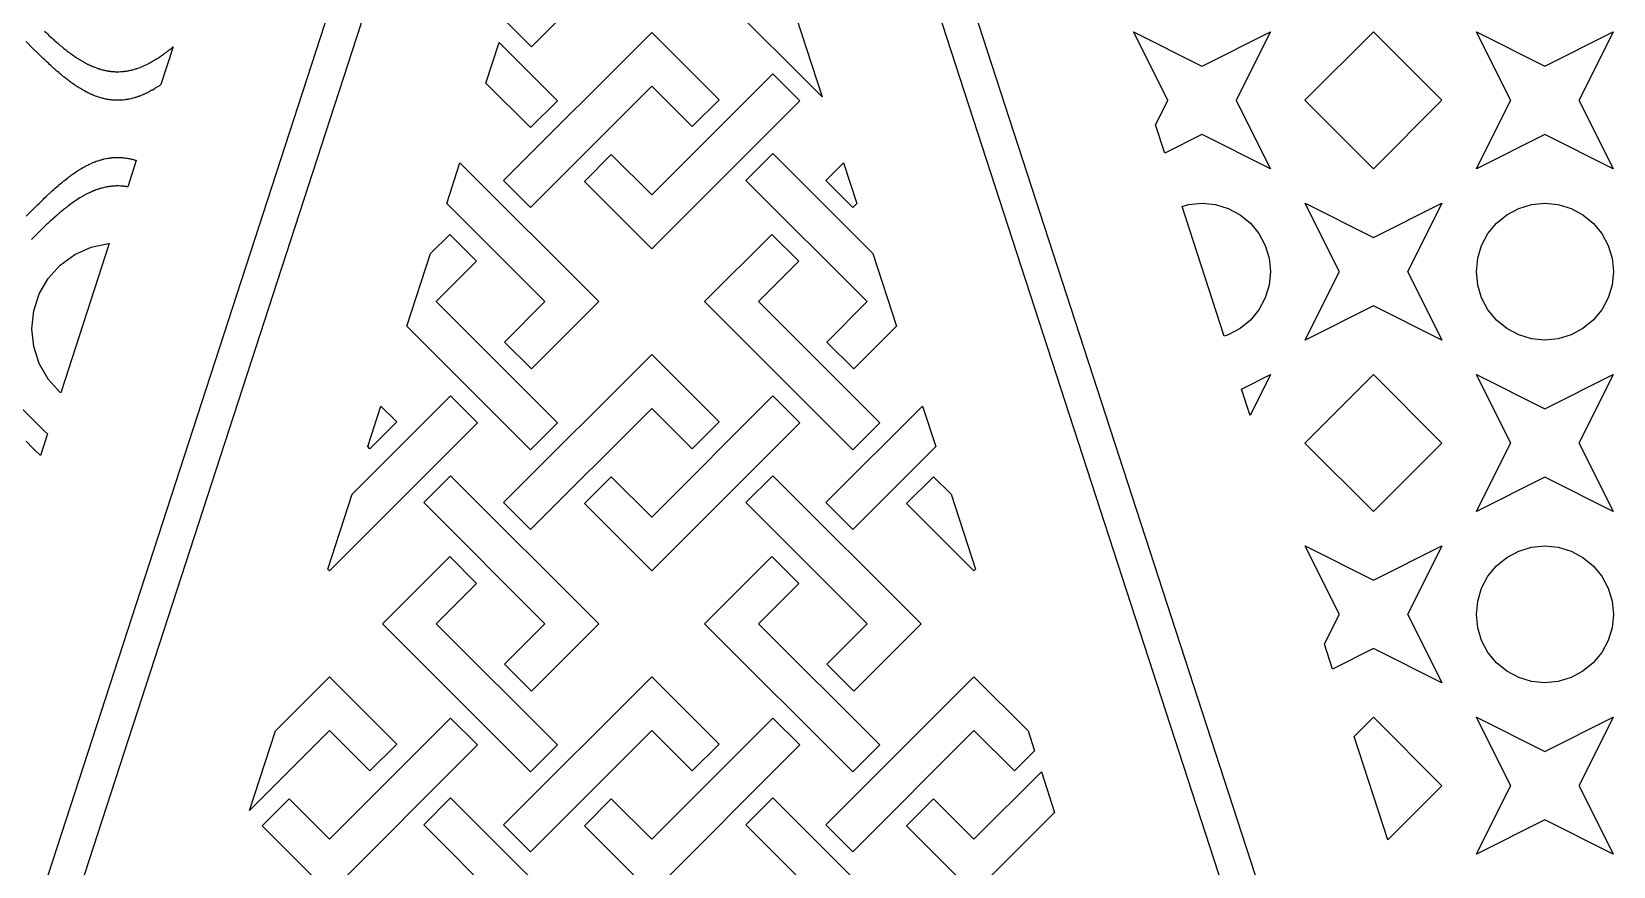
# Model space of a CAD drawing. Header units: metres. Extents: x 20 to 1108, y 20 to 485.
# Drawn here: x 587.8 to 726.2, y 332.6 to 405.7 of the extents above; entities that cross this region are included whole.
import ezdxf

# ---------------------------------------------------------------- set-up
doc = ezdxf.new("R2010")
doc.units = ezdxf.units.M

msp = doc.modelspace()

# ---------------------------------------------------------------- linework, layer by layer
for p, q in [((563.926, 253.826), (638.926, 484.652)), ((642.081, 484.652), (567.081, 253.826)), ((717.081, 253.826), (642.081, 484.652)), ((645.235, 484.652), (720.235, 253.826)), ((637.451, 410.227), (631.558, 404.333)), ((656.984, 399.953), (646.711, 410.227)), ((654.714, 406.936), (656.984, 399.953)), ((588.962, 405.699), (589.113, 405.557)), ((589.113, 405.557), (589.212, 405.462)), ((629.118, 392.632), (642.081, 405.595)), ((631.558, 404.333), (629.326, 406.567)), ((642.081, 405.595), (647.973, 399.703)), ((687.239, 399.659), (684.249, 405.639)), ((684.249, 405.639), (690.228, 402.649)), ((690.242, 402.649), (696.221, 405.639)), ((696.221, 405.639), (693.231, 399.659)), ((699.244, 399.652), (705.235, 405.644)), ((705.235, 405.644), (711.226, 399.652)), ((717.239, 399.659), (714.249, 405.639)), ((714.249, 405.639), (720.228, 402.649)), ((720.242, 402.649), (726.221, 405.639)), ((726.221, 405.639), (723.231, 399.659)), ((587.94, 404.201), (587.34, 404.801)), ((588.34, 403.805), (587.94, 404.201)), ((589.212, 405.462), (589.313, 405.368)), ((589.313, 405.368), (589.512, 405.183)), ((589.512, 405.183), (589.613, 405.092)), ((589.613, 405.092), (589.712, 405.001)), ((589.712, 405.001), (589.812, 404.911)), ((589.812, 404.911), (589.863, 404.866)), ((589.863, 404.866), (589.962, 404.777)), ((589.962, 404.777), (590.012, 404.735)), ((590.012, 404.735), (590.113, 404.647)), ((590.113, 404.647), (590.212, 404.561)), ((590.212, 404.561), (590.262, 404.519)), ((590.262, 404.519), (590.363, 404.434)), ((590.363, 404.434), (590.462, 404.351)), ((590.462, 404.351), (590.512, 404.31)), ((590.512, 404.31), (590.613, 404.228)), ((590.613, 404.228), (590.762, 404.108)), ((600.215, 404.345), (599.136, 401.025)), ((599.913, 404.1), (600.062, 404.22)), ((600.062, 404.22), (600.215, 404.345)), ((627.572, 401.165), (628.728, 404.724)), ((628.728, 404.724), (633.831, 399.62)), ((588.54, 403.609), (588.34, 403.805)), ((588.69, 403.462), (588.54, 403.609)), ((588.84, 403.318), (588.69, 403.462)), ((588.94, 403.221), (588.84, 403.318)), ((589.09, 403.078), (588.94, 403.221)), ((589.19, 402.984), (589.09, 403.078)), ((589.29, 402.89), (589.19, 402.984)), ((589.39, 402.796), (589.29, 402.89)), ((589.49, 402.704), (589.39, 402.796)), ((590.762, 404.108), (590.863, 404.028)), ((590.863, 404.028), (590.913, 403.989)), ((590.913, 403.989), (591.062, 403.875)), ((591.062, 403.875), (591.163, 403.8)), ((591.163, 403.8), (591.212, 403.763)), ((591.212, 403.763), (591.312, 403.691)), ((591.312, 403.691), (591.363, 403.654)), ((591.363, 403.654), (591.512, 403.549)), ((591.512, 403.549), (591.563, 403.514)), ((591.563, 403.514), (591.613, 403.481)), ((591.613, 403.481), (591.712, 403.413)), ((591.712, 403.413), (591.762, 403.38)), ((591.762, 403.38), (591.813, 403.348)), ((591.813, 403.348), (591.913, 403.283)), ((591.913, 403.283), (592.012, 403.221)), ((592.012, 403.221), (592.063, 403.191)), ((592.063, 403.191), (592.113, 403.159)), ((592.113, 403.159), (592.262, 403.071)), ((592.262, 403.071), (592.312, 403.043)), ((592.312, 403.043), (592.363, 403.015)), ((592.363, 403.015), (592.413, 402.986)), ((592.413, 402.986), (592.512, 402.932)), ((592.512, 402.932), (592.562, 402.905)), ((592.562, 402.905), (592.613, 402.879)), ((592.613, 402.879), (592.712, 402.828)), ((592.712, 402.828), (592.762, 402.804)), ((592.762, 402.804), (592.813, 402.778)), ((592.813, 402.778), (592.962, 402.708)), ((597.813, 402.75), (597.962, 402.823)), ((597.962, 402.823), (598.012, 402.849)), ((598.012, 402.849), (598.063, 402.874)), ((598.063, 402.874), (598.163, 402.927)), ((598.163, 402.927), (598.262, 402.982)), ((598.262, 402.982), (598.313, 403.009)), ((598.313, 403.009), (598.413, 403.066)), ((598.413, 403.066), (598.512, 403.124)), ((598.512, 403.124), (598.562, 403.154)), ((598.562, 403.154), (598.613, 403.185)), ((598.613, 403.185), (598.663, 403.215)), ((598.663, 403.215), (598.762, 403.277)), ((598.762, 403.277), (598.812, 403.31)), ((598.812, 403.31), (598.863, 403.342)), ((598.863, 403.342), (598.913, 403.374)), ((598.913, 403.374), (599.012, 403.441)), ((599.012, 403.441), (599.063, 403.474)), ((599.063, 403.474), (599.163, 403.542)), ((599.163, 403.542), (599.262, 403.612)), ((599.262, 403.612), (599.313, 403.648)), ((599.313, 403.648), (599.462, 403.756)), ((599.462, 403.756), (599.512, 403.793)), ((599.512, 403.793), (599.563, 403.83)), ((599.563, 403.83), (599.613, 403.868)), ((599.613, 403.868), (599.663, 403.905)), ((599.663, 403.905), (599.712, 403.944)), ((599.712, 403.944), (599.762, 403.983)), ((599.762, 403.983), (599.863, 404.061)), ((599.863, 404.061), (599.913, 404.1)), ((589.59, 402.612), (589.49, 402.704)), ((589.64, 402.567), (589.59, 402.612)), ((589.74, 402.476), (589.64, 402.567)), ((589.79, 402.431), (589.74, 402.476)), ((589.89, 402.342), (589.79, 402.431)), ((590.04, 402.21), (589.89, 402.342)), ((590.09, 402.166), (590.04, 402.21)), ((590.19, 402.08), (590.09, 402.166)), ((590.29, 401.995), (590.19, 402.08)), ((590.34, 401.953), (590.29, 401.995)), ((590.44, 401.869), (590.34, 401.953)), ((590.49, 401.828), (590.44, 401.869)), ((590.59, 401.746), (590.49, 401.828)), ((590.64, 401.705), (590.59, 401.746)), ((590.79, 401.585), (590.64, 401.705)), ((590.84, 401.546), (590.79, 401.585)), ((590.89, 401.507), (590.84, 401.546)), ((590.99, 401.43), (590.89, 401.507)), ((591.04, 401.392), (590.99, 401.43)), ((591.14, 401.317), (591.04, 401.392)), ((592.962, 402.708), (593.012, 402.686)), ((593.012, 402.686), (593.063, 402.663)), ((593.063, 402.663), (593.163, 402.62)), ((593.163, 402.62), (593.262, 402.579)), ((593.262, 402.579), (593.313, 402.559)), ((593.313, 402.559), (593.363, 402.539)), ((593.363, 402.539), (593.512, 402.484)), ((593.512, 402.484), (593.562, 402.466)), ((593.562, 402.466), (593.613, 402.448)), ((593.613, 402.448), (593.663, 402.432)), ((593.663, 402.432), (593.712, 402.416)), ((593.712, 402.416), (593.762, 402.4)), ((593.762, 402.4), (593.812, 402.385)), ((593.812, 402.385), (593.863, 402.37)), ((593.863, 402.37), (593.913, 402.356)), ((593.913, 402.356), (594.012, 402.328)), ((594.012, 402.328), (594.063, 402.316)), ((594.063, 402.316), (594.113, 402.303)), ((594.113, 402.303), (594.212, 402.279)), ((594.212, 402.279), (594.262, 402.269)), ((594.262, 402.269), (594.313, 402.258)), ((594.313, 402.258), (594.413, 402.238)), ((594.413, 402.238), (594.512, 402.221)), ((594.512, 402.221), (594.563, 402.213)), ((594.563, 402.213), (594.613, 402.205)), ((594.613, 402.205), (594.663, 402.198)), ((594.663, 402.198), (594.712, 402.193)), ((594.712, 402.193), (594.762, 402.186)), ((594.762, 402.186), (594.812, 402.181)), ((594.812, 402.181), (594.863, 402.176)), ((594.863, 402.176), (594.913, 402.171)), ((594.913, 402.171), (595.012, 402.163)), ((595.012, 402.163), (595.062, 402.16)), ((595.062, 402.16), (595.113, 402.157)), ((595.113, 402.157), (595.163, 402.155)), ((595.163, 402.155), (595.313, 402.152)), ((595.313, 402.152), (595.363, 402.152)), ((595.363, 402.152), (595.413, 402.153)), ((595.413, 402.153), (595.462, 402.153)), ((595.462, 402.153), (595.613, 402.159)), ((595.613, 402.159), (595.663, 402.163)), ((595.663, 402.163), (595.712, 402.166)), ((595.712, 402.166), (595.762, 402.17)), ((595.762, 402.17), (595.813, 402.175)), ((595.813, 402.175), (595.913, 402.185)), ((595.913, 402.185), (595.962, 402.191)), ((595.962, 402.191), (596.062, 402.204)), ((596.062, 402.204), (596.113, 402.212)), ((596.113, 402.212), (596.212, 402.228)), ((596.212, 402.228), (596.262, 402.237)), ((596.262, 402.237), (596.312, 402.246)), ((596.312, 402.246), (596.363, 402.256)), ((596.363, 402.256), (596.462, 402.277)), ((596.462, 402.277), (596.512, 402.289)), ((596.512, 402.289), (596.563, 402.301)), ((596.563, 402.301), (596.613, 402.313)), ((596.613, 402.313), (596.663, 402.325)), ((596.663, 402.325), (596.762, 402.353)), ((596.762, 402.353), (596.813, 402.367)), ((596.813, 402.367), (596.913, 402.397)), ((596.913, 402.397), (596.962, 402.413)), ((596.962, 402.413), (597.012, 402.429)), ((597.012, 402.429), (597.063, 402.445)), ((597.063, 402.445), (597.212, 402.498)), ((597.212, 402.498), (597.312, 402.535)), ((597.312, 402.535), (597.363, 402.555)), ((597.363, 402.555), (597.512, 402.616)), ((597.512, 402.616), (597.562, 402.638)), ((597.562, 402.638), (597.613, 402.659)), ((597.613, 402.659), (597.762, 402.727)), ((597.762, 402.727), (597.813, 402.75)), ((642.081, 391.37), (652.686, 401.977)), ((652.686, 401.977), (655.044, 399.619)), ((690.228, 402.649), (690.228, 402.643)), ((690.228, 402.643), (690.235, 402.646)), ((690.235, 402.646), (690.242, 402.643)), ((690.242, 402.643), (690.242, 402.649)), ((720.228, 402.649), (720.228, 402.643)), ((720.228, 402.643), (720.235, 402.646)), ((720.235, 402.646), (720.242, 402.643)), ((720.242, 402.643), (720.242, 402.649)), ((591.19, 401.279), (591.14, 401.317)), ((591.29, 401.207), (591.19, 401.279)), ((591.34, 401.171), (591.29, 401.207)), ((591.39, 401.135), (591.34, 401.171)), ((591.54, 401.029), (591.39, 401.135)), ((591.59, 400.995), (591.54, 401.029)), ((591.69, 400.928), (591.59, 400.995)), ((591.74, 400.895), (591.69, 400.928)), ((591.79, 400.862), (591.74, 400.895)), ((591.84, 400.83), (591.79, 400.862)), ((591.94, 400.766), (591.84, 400.83)), ((591.99, 400.735), (591.94, 400.766)), ((592.04, 400.704), (591.99, 400.735)), ((592.09, 400.674), (592.04, 400.704)), ((592.19, 400.613), (592.09, 400.674)), ((592.24, 400.584), (592.19, 400.613)), ((592.29, 400.556), (592.24, 400.584)), ((592.34, 400.527), (592.29, 400.556)), ((592.39, 400.499), (592.34, 400.527)), ((592.54, 400.417), (592.39, 400.499)), ((592.59, 400.391), (592.54, 400.417)), ((592.74, 400.315), (592.59, 400.391)), ((592.79, 400.29), (592.74, 400.315)), ((592.84, 400.266), (592.79, 400.29)), ((592.99, 400.195), (592.84, 400.266)), ((593.04, 400.173), (592.99, 400.195)), ((593.09, 400.152), (593.04, 400.173)), ((593.19, 400.109), (593.09, 400.152)), ((593.29, 400.068), (593.19, 400.109)), ((593.34, 400.048), (593.29, 400.068)), ((593.39, 400.028), (593.34, 400.048)), ((593.49, 399.991), (593.39, 400.028)), ((593.54, 399.974), (593.49, 399.991)), ((597.24, 400.008), (597.19, 399.99)), ((597.29, 400.027), (597.24, 400.008)), ((597.34, 400.046), (597.29, 400.027)), ((597.39, 400.066), (597.34, 400.046)), ((597.49, 400.107), (597.39, 400.066)), ((597.54, 400.128), (597.49, 400.107)), ((597.59, 400.15), (597.54, 400.128)), ((597.64, 400.171), (597.59, 400.15)), ((597.69, 400.194), (597.64, 400.171)), ((597.74, 400.217), (597.69, 400.194)), ((597.79, 400.239), (597.74, 400.217)), ((597.84, 400.264), (597.79, 400.239)), ((597.89, 400.287), (597.84, 400.264)), ((597.94, 400.313), (597.89, 400.287)), ((597.99, 400.337), (597.94, 400.313)), ((598.04, 400.362), (597.99, 400.337)), ((598.09, 400.389), (598.04, 400.362)), ((598.19, 400.442), (598.09, 400.389)), ((598.29, 400.496), (598.19, 400.442)), ((598.34, 400.525), (598.29, 400.496)), ((598.39, 400.553), (598.34, 400.525)), ((598.54, 400.641), (598.39, 400.553)), ((598.59, 400.671), (598.54, 400.641)), ((598.64, 400.701), (598.59, 400.671)), ((598.69, 400.733), (598.64, 400.701)), ((598.74, 400.763), (598.69, 400.733)), ((598.79, 400.795), (598.74, 400.763)), ((598.84, 400.827), (598.79, 400.795)), ((598.94, 400.892), (598.84, 400.827)), ((598.99, 400.925), (598.94, 400.892)), ((599.04, 400.959), (598.99, 400.925)), ((599.09, 400.992), (599.04, 400.959)), ((599.136, 401.025), (599.09, 400.992)), ((631.474, 397.263), (627.572, 401.165)), ((642.081, 400.881), (631.475, 390.276)), ((645.616, 397.346), (642.081, 400.881)), ((593.59, 399.956), (593.54, 399.974)), ((593.69, 399.923), (593.59, 399.956)), ((593.79, 399.892), (593.69, 399.923)), ((593.84, 399.876), (593.79, 399.892)), ((593.89, 399.861), (593.84, 399.876)), ((593.99, 399.834), (593.89, 399.861)), ((594.04, 399.821), (593.99, 399.834)), ((594.09, 399.809), (594.04, 399.821)), ((594.14, 399.796), (594.09, 399.809)), ((594.19, 399.784), (594.14, 399.796)), ((594.29, 399.763), (594.19, 399.784)), ((594.34, 399.753), (594.29, 399.763)), ((594.44, 399.734), (594.34, 399.753)), ((594.49, 399.725), (594.44, 399.734)), ((594.54, 399.717), (594.49, 399.725)), ((594.59, 399.709), (594.54, 399.717)), ((594.64, 399.701), (594.59, 399.709)), ((594.69, 399.695), (594.64, 399.701)), ((594.74, 399.689), (594.69, 399.695)), ((594.79, 399.683), (594.74, 399.689)), ((594.84, 399.678), (594.79, 399.683)), ((594.89, 399.673), (594.84, 399.678)), ((595.04, 399.661), (594.89, 399.673)), ((595.09, 399.659), (595.04, 399.661)), ((595.14, 399.656), (595.09, 399.659)), ((595.19, 399.654), (595.14, 399.656)), ((595.29, 399.652), (595.19, 399.654)), ((595.39, 399.652), (595.29, 399.652)), ((595.49, 399.654), (595.39, 399.652)), ((595.59, 399.658), (595.49, 399.654)), ((595.69, 399.664), (595.59, 399.658)), ((595.74, 399.668), (595.69, 399.664)), ((595.79, 399.673), (595.74, 399.668)), ((595.84, 399.677), (595.79, 399.673)), ((595.99, 399.694), (595.84, 399.677)), ((596.04, 399.701), (595.99, 399.694)), ((596.09, 399.708), (596.04, 399.701)), ((596.19, 399.724), (596.09, 399.708)), ((596.24, 399.733), (596.19, 399.724)), ((596.29, 399.742), (596.24, 399.733)), ((596.34, 399.752), (596.29, 399.742)), ((596.39, 399.762), (596.34, 399.752)), ((596.49, 399.783), (596.39, 399.762)), ((596.54, 399.795), (596.49, 399.783)), ((596.59, 399.808), (596.54, 399.795)), ((596.69, 399.833), (596.59, 399.808)), ((596.79, 399.861), (596.69, 399.833)), ((596.84, 399.875), (596.79, 399.861)), ((596.89, 399.89), (596.84, 399.875)), ((596.94, 399.905), (596.89, 399.89)), ((596.99, 399.922), (596.94, 399.905)), ((597.04, 399.938), (596.99, 399.922)), ((597.09, 399.955), (597.04, 399.938)), ((597.14, 399.972), (597.09, 399.955)), ((597.19, 399.99), (597.14, 399.972)), ((633.831, 399.62), (631.474, 397.263)), ((655.044, 399.619), (642.081, 386.656)), ((647.973, 399.703), (645.616, 397.346)), ((686.169, 397.505), (687.239, 399.646)), ((687.246, 399.659), (687.239, 399.659)), ((687.239, 399.646), (687.246, 399.646)), ((687.242, 399.652), (687.246, 399.659)), ((687.246, 399.646), (687.242, 399.652)), ((693.231, 399.659), (693.224, 399.659)), ((693.224, 399.659), (693.228, 399.652)), ((693.228, 399.652), (693.224, 399.646)), ((693.224, 399.646), (693.231, 399.646)), ((693.231, 399.646), (696.221, 393.666)), ((705.235, 393.661), (699.244, 399.652)), ((711.226, 399.652), (705.235, 393.661)), ((714.249, 393.666), (717.239, 399.646)), ((717.246, 399.659), (717.239, 399.659)), ((717.239, 399.646), (717.246, 399.646)), ((717.242, 399.652), (717.246, 399.659)), ((717.246, 399.646), (717.242, 399.652)), ((723.231, 399.659), (723.224, 399.659)), ((723.224, 399.659), (723.228, 399.652)), ((723.228, 399.652), (723.224, 399.646)), ((723.224, 399.646), (723.231, 399.646)), ((723.231, 399.646), (726.221, 393.666)), ((686.973, 395.028), (686.169, 397.505)), ((690.228, 396.656), (686.973, 395.028)), ((690.235, 396.659), (690.228, 396.662)), ((690.228, 396.662), (690.228, 396.656)), ((690.242, 396.662), (690.235, 396.659)), ((690.242, 396.656), (690.242, 396.662)), ((696.221, 393.666), (690.242, 396.656)), ((720.228, 396.656), (714.249, 393.666)), ((720.235, 396.659), (720.228, 396.662)), ((720.228, 396.662), (720.228, 396.656)), ((720.242, 396.662), (720.235, 396.659)), ((720.242, 396.656), (720.242, 396.662)), ((726.221, 393.666), (720.242, 396.656)), ((593.882, 394.441), (593.932, 394.455)), ((593.932, 394.455), (593.982, 394.469)), ((593.982, 394.469), (594.082, 394.494)), ((594.082, 394.494), (594.132, 394.507)), ((594.132, 394.507), (594.182, 394.519)), ((594.182, 394.519), (594.332, 394.551)), ((594.332, 394.551), (594.382, 394.561)), ((594.382, 394.561), (594.532, 394.587)), ((594.532, 394.587), (594.582, 394.595)), ((594.582, 394.595), (594.632, 394.602)), ((594.632, 394.602), (594.732, 394.615)), ((594.732, 394.615), (594.782, 394.621)), ((594.782, 394.621), (594.832, 394.626)), ((594.832, 394.626), (594.882, 394.631)), ((594.882, 394.631), (594.932, 394.636)), ((594.932, 394.636), (594.982, 394.64)), ((594.982, 394.64), (595.082, 394.646)), ((595.082, 394.646), (595.132, 394.649)), ((595.132, 394.649), (595.182, 394.65)), ((595.182, 394.65), (595.232, 394.652)), ((595.232, 394.652), (595.282, 394.652)), ((595.282, 394.652), (595.382, 394.652)), ((595.382, 394.652), (595.482, 394.651)), ((595.482, 394.651), (595.582, 394.647)), ((595.582, 394.647), (595.632, 394.644)), ((595.632, 394.644), (595.682, 394.641)), ((595.682, 394.641), (595.782, 394.633)), ((595.782, 394.633), (595.832, 394.628)), ((595.832, 394.628), (595.882, 394.623)), ((595.882, 394.623), (595.982, 394.611)), ((595.982, 394.611), (596.082, 394.598)), ((596.082, 394.598), (596.132, 394.59)), ((596.132, 394.59), (596.182, 394.582)), ((596.182, 394.582), (596.282, 394.565)), ((596.282, 394.565), (596.332, 394.555)), ((596.332, 394.555), (596.382, 394.545)), ((596.382, 394.545), (596.482, 394.524)), ((596.482, 394.524), (596.532, 394.512)), ((596.532, 394.512), (596.582, 394.499)), ((596.582, 394.499), (596.632, 394.487)), ((596.632, 394.487), (596.782, 394.446)), ((636.188, 392.549), (638.546, 394.905)), ((638.546, 394.905), (642.081, 391.37)), ((650.331, 392.632), (652.687, 394.989)), ((652.687, 394.989), (661.441, 386.235)), ((591.182, 393.02), (591.282, 393.093)), ((591.282, 393.093), (591.332, 393.129)), ((591.332, 393.129), (591.382, 393.164)), ((591.382, 393.164), (591.432, 393.2)), ((591.432, 393.2), (591.532, 393.27)), ((591.532, 393.27), (591.582, 393.304)), ((591.582, 393.304), (591.632, 393.338)), ((591.632, 393.338), (591.732, 393.404)), ((591.732, 393.404), (591.832, 393.47)), ((591.832, 393.47), (591.882, 393.502)), ((591.882, 393.502), (591.932, 393.534)), ((591.932, 393.534), (591.982, 393.566)), ((591.982, 393.566), (592.032, 393.596)), ((592.032, 393.596), (592.082, 393.627)), ((592.082, 393.627), (592.132, 393.657)), ((592.132, 393.657), (592.282, 393.745)), ((592.282, 393.745), (592.332, 393.774)), ((592.332, 393.774), (592.382, 393.802)), ((592.382, 393.802), (592.482, 393.857)), ((592.482, 393.857), (592.532, 393.883)), ((592.532, 393.883), (592.582, 393.91)), ((592.582, 393.91), (592.632, 393.936)), ((592.632, 393.936), (592.732, 393.986)), ((592.732, 393.986), (592.832, 394.035)), ((592.832, 394.035), (592.882, 394.06)), ((592.882, 394.06), (592.932, 394.083)), ((592.932, 394.083), (593.082, 394.151)), ((593.082, 394.151), (593.132, 394.172)), ((593.132, 394.172), (593.182, 394.194)), ((593.182, 394.194), (593.282, 394.235)), ((593.282, 394.235), (593.332, 394.254)), ((593.332, 394.254), (593.382, 394.274)), ((593.382, 394.274), (593.482, 394.311)), ((593.482, 394.311), (593.582, 394.346)), ((593.582, 394.346), (593.632, 394.362)), ((593.632, 394.362), (593.732, 394.396)), ((593.732, 394.396), (593.782, 394.411)), ((593.782, 394.411), (593.832, 394.426)), ((593.832, 394.426), (593.882, 394.441)), ((596.98, 394.387), (596.228, 392.074)), ((596.782, 394.446), (596.832, 394.432)), ((596.832, 394.432), (596.882, 394.417)), ((596.882, 394.417), (596.932, 394.402)), ((596.932, 394.402), (596.98, 394.387)), ((624.144, 390.618), (625.3, 394.175)), ((625.3, 394.175), (637.451, 382.026)), ((657.317, 392.632), (658.861, 394.175)), ((658.861, 394.175), (660.017, 390.618)), ((589.482, 391.594), (589.632, 391.732)), ((589.632, 391.732), (589.782, 391.866)), ((589.782, 391.866), (589.882, 391.956)), ((589.882, 391.956), (590.032, 392.088)), ((590.032, 392.088), (590.132, 392.175)), ((590.132, 392.175), (590.182, 392.218)), ((590.182, 392.218), (590.282, 392.303)), ((590.282, 392.303), (590.332, 392.346)), ((590.332, 392.346), (590.432, 392.429)), ((590.432, 392.429), (590.482, 392.471)), ((590.482, 392.471), (590.582, 392.553)), ((590.582, 392.553), (590.632, 392.593)), ((590.632, 392.593), (590.732, 392.674)), ((590.732, 392.674), (590.832, 392.753)), ((590.832, 392.753), (590.882, 392.792)), ((590.882, 392.792), (590.982, 392.869)), ((590.982, 392.869), (591.032, 392.907)), ((591.032, 392.907), (591.082, 392.944)), ((591.082, 392.944), (591.132, 392.983)), ((591.132, 392.983), (591.182, 393.02)), ((593.304, 391.743), (593.155, 391.682)), ((593.355, 391.763), (593.304, 391.743)), ((593.405, 391.781), (593.355, 391.763)), ((593.455, 391.801), (593.405, 391.781)), ((593.554, 391.836), (593.455, 391.801)), ((593.605, 391.854), (593.554, 391.836)), ((593.705, 391.887), (593.605, 391.854)), ((593.804, 391.918), (593.705, 391.887)), ((593.855, 391.933), (593.804, 391.918)), ((593.905, 391.947), (593.855, 391.933)), ((594.004, 391.975), (593.905, 391.947)), ((594.104, 392), (594.004, 391.975)), ((594.155, 392.012), (594.104, 392)), ((594.205, 392.024), (594.155, 392.012)), ((594.304, 392.045), (594.205, 392.024)), ((594.354, 392.055), (594.304, 392.045)), ((594.405, 392.065), (594.354, 392.055)), ((594.455, 392.074), (594.405, 392.065)), ((594.504, 392.082), (594.455, 392.074)), ((594.554, 392.091), (594.504, 392.082)), ((594.605, 392.098), (594.554, 392.091)), ((594.655, 392.106), (594.605, 392.098)), ((594.705, 392.111), (594.655, 392.106)), ((594.754, 392.118), (594.705, 392.111)), ((594.804, 392.124), (594.754, 392.118)), ((594.855, 392.129), (594.804, 392.124)), ((594.905, 392.133), (594.855, 392.129)), ((594.955, 392.138), (594.905, 392.133)), ((595.004, 392.141), (594.955, 392.138)), ((595.054, 392.145), (595.004, 392.141)), ((595.105, 392.147), (595.054, 392.145)), ((595.205, 392.151), (595.105, 392.147)), ((595.304, 392.152), (595.205, 392.151)), ((595.405, 392.152), (595.304, 392.152)), ((595.455, 392.152), (595.405, 392.152)), ((595.604, 392.146), (595.455, 392.152)), ((595.655, 392.143), (595.604, 392.146)), ((595.705, 392.14), (595.655, 392.143)), ((595.754, 392.136), (595.705, 392.14)), ((595.804, 392.131), (595.754, 392.136)), ((595.855, 392.126), (595.804, 392.131)), ((595.905, 392.121), (595.855, 392.126)), ((595.955, 392.115), (595.905, 392.121)), ((596.054, 392.102), (595.955, 392.115)), ((596.105, 392.095), (596.054, 392.102)), ((596.155, 392.087), (596.105, 392.095)), ((596.205, 392.078), (596.155, 392.087)), ((596.228, 392.074), (596.205, 392.078)), ((631.475, 390.276), (629.118, 392.632)), ((642.081, 386.656), (636.188, 392.549)), ((660.936, 382.026), (650.331, 392.632)), ((659.674, 390.276), (657.317, 392.632)), ((588.132, 390.295), (588.332, 390.492)), ((588.332, 390.492), (588.532, 390.689)), ((588.532, 390.689), (588.832, 390.981)), ((588.832, 390.981), (588.932, 391.076)), ((588.932, 391.076), (589.082, 391.22)), ((589.082, 391.22), (589.332, 391.455)), ((589.332, 391.455), (589.382, 391.501)), ((589.382, 391.501), (589.482, 391.594)), ((590.905, 390.309), (590.855, 390.271)), ((591.004, 390.386), (590.905, 390.309)), ((591.054, 390.424), (591.004, 390.386)), ((591.155, 390.499), (591.054, 390.424)), ((591.205, 390.536), (591.155, 390.499)), ((591.304, 390.609), (591.205, 390.536)), ((591.405, 390.681), (591.304, 390.609)), ((591.504, 390.751), (591.405, 390.681)), ((591.604, 390.819), (591.504, 390.751)), ((591.705, 390.887), (591.604, 390.819)), ((591.754, 390.92), (591.705, 390.887)), ((591.854, 390.985), (591.754, 390.92)), ((591.905, 391.017), (591.854, 390.985)), ((592.054, 391.111), (591.905, 391.017)), ((592.105, 391.141), (592.054, 391.111)), ((592.155, 391.17), (592.105, 391.141)), ((592.205, 391.2), (592.155, 391.17)), ((592.254, 391.229), (592.205, 391.2)), ((592.304, 391.258), (592.254, 391.229)), ((592.355, 391.286), (592.304, 391.258)), ((592.405, 391.314), (592.355, 391.286)), ((592.455, 391.342), (592.405, 391.314)), ((592.504, 391.368), (592.455, 391.342)), ((592.554, 391.396), (592.504, 391.368)), ((592.605, 391.422), (592.554, 391.396)), ((592.754, 391.498), (592.605, 391.422)), ((592.804, 391.523), (592.754, 391.498)), ((592.854, 391.546), (592.804, 391.523)), ((592.905, 391.57), (592.854, 391.546)), ((592.955, 391.593), (592.905, 391.57)), ((593.004, 391.616), (592.955, 391.593)), ((593.054, 391.638), (593.004, 391.616)), ((593.104, 391.66), (593.054, 391.638)), ((593.155, 391.682), (593.104, 391.66)), ((632.737, 382.026), (624.144, 390.618)), ((660.017, 390.618), (659.674, 390.276)), ((688.491, 390.357), (689.065, 390.53)), ((692.178, 379.009), (688.491, 390.357)), ((689.065, 390.53), (690.235, 390.646)), ((690.235, 390.646), (691.405, 390.531)), ((691.405, 390.531), (692.528, 390.191)), ((702.239, 384.659), (699.249, 390.639)), ((699.249, 390.639), (705.228, 387.649)), ((705.242, 387.649), (711.221, 390.639)), ((711.221, 390.639), (708.231, 384.659)), ((717.942, 390.191), (719.065, 390.53)), ((719.065, 390.53), (720.235, 390.646)), ((720.235, 390.646), (721.405, 390.531)), ((721.405, 390.531), (722.528, 390.191)), ((587.332, 389.496), (587.932, 390.096)), ((587.932, 390.096), (588.132, 390.295)), ((589.354, 388.976), (589.254, 388.882)), ((589.455, 389.069), (589.354, 388.976)), ((589.554, 389.16), (589.455, 389.069)), ((589.655, 389.252), (589.554, 389.16)), ((589.754, 389.342), (589.655, 389.252)), ((589.855, 389.432), (589.754, 389.342)), ((590.054, 389.608), (589.855, 389.432)), ((590.105, 389.652), (590.054, 389.608)), ((590.205, 389.737), (590.105, 389.652)), ((590.304, 389.822), (590.205, 389.737)), ((590.354, 389.864), (590.304, 389.822)), ((590.405, 389.906), (590.354, 389.864)), ((590.504, 389.989), (590.405, 389.906)), ((590.604, 390.071), (590.504, 389.989)), ((590.655, 390.111), (590.604, 390.071)), ((590.754, 390.192), (590.655, 390.111)), ((590.855, 390.271), (590.754, 390.192)), ((692.528, 390.191), (693.565, 389.636)), ((693.565, 389.636), (694.473, 388.891)), ((715.997, 388.891), (716.905, 389.636)), ((716.905, 389.636), (717.942, 390.191)), ((722.528, 390.191), (723.565, 389.636)), ((723.565, 389.636), (724.473, 388.891)), ((588.155, 387.817), (587.804, 387.469)), ((588.405, 388.064), (588.155, 387.817)), ((588.554, 388.211), (588.405, 388.064)), ((588.705, 388.357), (588.554, 388.211)), ((588.804, 388.454), (588.705, 388.357)), ((588.955, 388.598), (588.804, 388.454)), ((589.104, 388.741), (588.955, 388.598)), ((589.254, 388.882), (589.104, 388.741)), ((622.72, 386.235), (624.404, 387.918)), ((624.404, 387.918), (626.76, 385.562)), ((646.711, 382.026), (652.603, 387.918)), ((652.603, 387.918), (654.96, 385.562)), ((694.473, 388.891), (695.219, 387.982)), ((695.219, 387.982), (695.773, 386.945)), ((705.228, 387.649), (705.228, 387.642)), ((705.228, 387.642), (705.235, 387.646)), ((705.235, 387.646), (705.242, 387.642)), ((705.242, 387.642), (705.242, 387.649)), ((714.698, 386.945), (715.252, 387.983)), ((715.252, 387.983), (715.997, 388.891)), ((724.473, 388.891), (725.219, 387.982)), ((725.219, 387.982), (725.772, 386.945)), ((594.616, 387.111), (590.371, 374.045)), ((591.592, 386.148), (593.025, 386.785)), ((593.025, 386.785), (594.558, 387.111)), ((594.558, 387.111), (594.616, 387.111)), ((620.656, 379.881), (622.72, 386.235)), ((661.441, 386.235), (663.505, 379.881)), ((695.773, 386.945), (696.113, 385.822)), ((714.356, 385.822), (714.698, 386.945)), ((725.772, 386.945), (726.113, 385.822)), ((589.275, 384.061), (590.324, 385.226)), ((590.324, 385.226), (591.592, 386.148)), ((626.76, 385.562), (623.225, 382.026)), ((654.96, 385.562), (651.424, 382.026)), ((696.113, 385.822), (696.228, 384.652)), ((714.242, 384.653), (714.356, 385.822)), ((726.113, 385.822), (726.228, 384.652)), ((588.491, 382.702), (589.275, 384.061)), ((696.114, 383.483), (695.773, 382.36)), ((696.228, 384.652), (696.114, 383.483)), ((699.249, 378.666), (702.239, 384.647)), ((702.245, 384.659), (702.239, 384.659)), ((702.239, 384.647), (702.245, 384.647)), ((702.242, 384.652), (702.245, 384.659)), ((702.245, 384.647), (702.242, 384.652)), ((708.231, 384.659), (708.225, 384.659)), ((708.225, 384.659), (708.228, 384.652)), ((708.228, 384.652), (708.225, 384.647)), ((708.225, 384.647), (708.231, 384.647)), ((708.231, 384.647), (711.221, 378.666)), ((714.357, 383.483), (714.242, 384.653)), ((714.698, 382.36), (714.357, 383.483)), ((726.114, 383.483), (725.772, 382.36)), ((726.228, 384.652), (726.114, 383.483)), ((588.006, 381.211), (588.491, 382.702)), ((623.225, 382.026), (633.831, 371.42)), ((629.202, 378.49), (632.737, 382.026)), ((637.451, 382.026), (631.558, 376.133)), ((659.673, 369.064), (646.711, 382.026)), ((651.424, 382.026), (662.031, 371.42)), ((657.401, 378.49), (660.936, 382.026)), ((695.773, 382.36), (695.218, 381.322)), ((715.251, 381.323), (714.698, 382.36)), ((725.772, 382.36), (725.218, 381.322)), ((587.842, 379.652), (588.006, 381.211)), ((695.218, 381.322), (694.473, 380.414)), ((705.228, 381.656), (699.249, 378.666)), ((705.235, 381.659), (705.228, 381.662)), ((705.228, 381.662), (705.228, 381.656)), ((705.242, 381.662), (705.235, 381.659)), ((705.242, 381.656), (705.242, 381.662)), ((711.221, 378.666), (705.242, 381.656)), ((715.997, 380.414), (715.251, 381.323)), ((725.218, 381.322), (724.473, 380.414)), ((588.006, 378.094), (587.842, 379.652)), ((631.474, 369.064), (620.656, 379.881)), ((663.505, 379.881), (659.757, 376.133)), ((693.565, 379.668), (692.528, 379.114)), ((694.473, 380.414), (693.565, 379.668)), ((716.905, 379.669), (715.997, 380.414)), ((717.942, 379.114), (716.905, 379.669)), ((723.565, 379.668), (722.528, 379.114)), ((724.473, 380.414), (723.565, 379.668)), ((588.491, 376.603), (588.006, 378.094)), ((631.558, 376.133), (629.202, 378.49)), ((659.757, 376.133), (657.401, 378.49)), ((692.528, 379.114), (692.178, 379.009)), ((719.065, 378.774), (717.942, 379.114)), ((720.235, 378.659), (719.065, 378.774)), ((721.405, 378.775), (720.235, 378.659)), ((722.528, 379.114), (721.405, 378.775)), ((589.275, 375.244), (588.491, 376.603)), ((629.118, 364.433), (642.081, 377.396)), ((642.081, 377.396), (647.973, 371.503)), ((590.324, 374.078), (589.275, 375.244)), ((693.685, 374.371), (696.221, 375.64)), ((696.221, 375.64), (694.434, 372.066)), ((699.244, 369.652), (705.235, 375.644)), ((705.235, 375.644), (711.226, 369.652)), ((717.239, 369.658), (714.249, 375.64)), ((714.249, 375.64), (720.228, 372.65)), ((720.242, 372.65), (726.221, 375.64)), ((726.221, 375.64), (723.231, 369.658)), ((590.371, 374.045), (590.324, 374.078)), ((615.874, 365.162), (624.487, 373.776)), ((624.487, 373.776), (626.844, 371.419)), ((642.081, 363.17), (652.686, 373.776)), ((652.686, 373.776), (655.044, 371.419)), ((694.434, 372.066), (693.685, 374.371)), ((587.063, 372.577), (587.863, 371.778)), ((617.229, 369.334), (618.385, 372.892)), ((618.385, 372.892), (619.773, 371.503)), ((642.081, 372.683), (631.475, 362.076)), ((645.616, 369.147), (642.081, 372.683)), ((657.317, 364.433), (665.776, 372.892)), ((665.776, 372.892), (666.932, 369.334)), ((720.228, 372.65), (720.228, 372.643)), ((720.228, 372.643), (720.235, 372.646)), ((720.235, 372.646), (720.242, 372.643)), ((720.242, 372.643), (720.242, 372.65)), ((587.863, 371.778), (588.012, 371.629)), ((588.012, 371.629), (588.262, 371.381)), ((588.262, 371.381), (588.663, 370.988)), ((588.663, 370.988), (588.812, 370.844)), ((626.844, 371.419), (613.881, 358.456)), ((619.773, 371.503), (617.417, 369.147)), ((633.831, 371.42), (631.474, 369.064)), ((655.044, 371.419), (642.081, 358.456)), ((647.973, 371.503), (645.616, 369.147)), ((662.031, 371.42), (659.673, 369.064)), ((587.94, 369.201), (587.34, 369.801)), ((589.208, 370.467), (588.588, 368.562)), ((588.812, 370.844), (588.962, 370.699)), ((588.962, 370.699), (589.208, 370.467)), ((705.235, 363.661), (699.244, 369.652)), ((711.226, 369.652), (705.235, 363.661)), ((714.249, 363.665), (717.239, 369.647)), ((717.246, 369.658), (717.239, 369.658)), ((717.239, 369.647), (717.246, 369.647)), ((717.242, 369.652), (717.246, 369.658)), ((717.246, 369.647), (717.242, 369.652)), ((723.231, 369.658), (723.224, 369.658)), ((723.224, 369.658), (723.228, 369.652)), ((723.228, 369.652), (723.224, 369.647)), ((723.224, 369.647), (723.231, 369.647)), ((723.231, 369.647), (726.221, 363.665)), ((588.14, 369.002), (587.94, 369.201)), ((588.54, 368.609), (588.14, 369.002)), ((588.588, 368.562), (588.54, 368.609)), ((617.417, 369.147), (617.229, 369.334)), ((666.932, 369.334), (659.674, 362.076)), ((622.13, 364.433), (624.488, 366.789)), ((624.488, 366.789), (637.451, 353.826)), ((650.331, 364.433), (652.687, 366.789)), ((652.687, 366.789), (665.65, 353.826)), ((636.188, 364.35), (638.546, 366.705)), ((638.546, 366.705), (642.081, 363.17)), ((664.388, 364.35), (666.745, 366.705)), ((666.745, 366.705), (668.288, 365.162)), ((720.228, 366.655), (714.249, 363.665)), ((720.235, 366.659), (720.228, 366.662)), ((720.228, 366.662), (720.228, 366.655)), ((720.242, 366.662), (720.235, 366.659)), ((720.242, 366.655), (720.242, 366.662)), ((726.221, 363.665), (720.242, 366.655)), ((613.741, 358.598), (615.874, 365.162)), ((632.737, 353.826), (622.13, 364.433)), ((631.475, 362.076), (629.118, 364.433)), ((642.081, 358.456), (636.188, 364.35)), ((660.936, 353.826), (650.331, 364.433)), ((659.674, 362.076), (657.317, 364.433)), ((670.28, 358.456), (664.388, 364.35)), ((668.288, 365.162), (670.421, 358.598)), ((702.239, 354.658), (699.249, 360.639)), ((699.249, 360.639), (705.228, 357.649)), ((705.242, 357.649), (711.221, 360.639)), ((711.221, 360.639), (708.231, 354.658)), ((716.905, 359.637), (717.942, 360.191)), ((717.942, 360.191), (719.065, 360.53)), ((719.065, 360.53), (720.235, 360.646)), ((720.235, 360.646), (721.405, 360.531)), ((721.405, 360.531), (722.528, 360.191)), ((722.528, 360.191), (723.565, 359.636)), ((613.881, 358.456), (613.741, 358.598)), ((618.511, 353.826), (624.404, 359.718)), ((624.404, 359.718), (626.76, 357.361)), ((646.711, 353.826), (652.603, 359.718)), ((652.603, 359.718), (654.96, 357.361)), ((670.421, 358.598), (670.28, 358.456)), ((715.252, 357.983), (715.997, 358.891)), ((715.997, 358.891), (716.905, 359.637)), ((723.565, 359.636), (724.473, 358.891)), ((724.473, 358.891), (725.219, 357.982)), ((626.76, 357.361), (623.225, 353.826)), ((654.96, 357.361), (651.424, 353.826)), ((705.228, 357.649), (705.228, 357.643)), ((705.228, 357.643), (705.235, 357.646)), ((705.235, 357.646), (705.242, 357.643)), ((705.242, 357.643), (705.242, 357.649)), ((714.698, 356.945), (715.252, 357.983)), ((725.219, 357.982), (725.772, 356.945)), ((714.242, 354.652), (714.356, 355.822)), ((714.356, 355.822), (714.698, 356.945)), ((725.772, 356.945), (726.113, 355.822)), ((726.113, 355.822), (726.228, 354.652)), ((700.939, 352.046), (702.239, 354.647)), ((702.245, 354.658), (702.239, 354.658)), ((702.239, 354.647), (702.245, 354.647)), ((702.242, 354.652), (702.245, 354.658)), ((702.245, 354.647), (702.242, 354.652)), ((708.231, 354.658), (708.225, 354.658)), ((708.225, 354.658), (708.228, 354.652)), ((708.228, 354.652), (708.225, 354.647)), ((708.225, 354.647), (708.231, 354.647)), ((708.231, 354.647), (711.221, 348.666)), ((714.357, 353.483), (714.242, 354.652)), ((726.228, 354.652), (726.114, 353.483)), ((631.474, 340.863), (618.511, 353.826)), ((623.225, 353.826), (633.831, 343.221)), ((629.202, 350.291), (632.737, 353.826)), ((637.451, 353.826), (631.558, 347.934)), ((659.673, 340.863), (646.711, 353.826)), ((651.424, 353.826), (662.031, 343.221)), ((657.401, 350.291), (660.936, 353.826)), ((665.65, 353.826), (659.757, 347.934)), ((714.698, 352.36), (714.357, 353.483)), ((726.114, 353.483), (725.772, 352.36)), ((701.647, 349.865), (700.939, 352.046)), ((705.228, 351.656), (701.647, 349.865)), ((705.235, 351.659), (705.228, 351.662)), ((705.228, 351.662), (705.228, 351.656)), ((705.242, 351.662), (705.235, 351.659)), ((705.242, 351.656), (705.242, 351.662)), ((711.221, 348.666), (705.242, 351.656)), ((715.251, 351.323), (714.698, 352.36)), ((725.772, 352.36), (725.218, 351.322)), ((631.558, 347.934), (629.202, 350.291)), ((659.757, 347.934), (657.401, 350.291)), ((715.997, 350.414), (715.251, 351.323)), ((716.905, 349.669), (715.997, 350.414)), ((724.473, 350.414), (723.565, 349.668)), ((725.218, 351.322), (724.473, 350.414)), ((609.148, 344.463), (613.881, 349.196)), ((613.881, 349.196), (619.773, 343.304)), ((629.118, 336.234), (642.081, 349.196)), ((642.081, 349.196), (647.973, 343.304)), ((657.317, 336.234), (670.28, 349.196)), ((670.28, 349.196), (675.013, 344.463)), ((717.942, 349.114), (716.905, 349.669)), ((719.065, 348.774), (717.942, 349.114)), ((722.528, 349.114), (721.405, 348.775)), ((723.565, 349.668), (722.528, 349.114)), ((720.235, 348.659), (719.065, 348.774)), ((721.405, 348.775), (720.235, 348.659)), ((613.881, 334.971), (624.487, 345.576)), ((624.487, 345.576), (626.844, 343.22)), ((642.081, 334.971), (652.686, 345.576)), ((652.686, 345.576), (655.044, 343.22)), ((703.562, 343.972), (705.235, 345.644)), ((705.235, 345.644), (711.226, 339.652)), ((717.239, 339.658), (714.249, 345.64)), ((714.249, 345.64), (720.228, 342.65)), ((720.242, 342.65), (726.221, 345.64)), ((726.221, 345.64), (723.231, 339.658)), ((613.881, 344.483), (606.88, 337.481)), ((606.88, 337.481), (609.148, 344.463)), ((617.417, 340.947), (613.881, 344.483)), ((619.773, 343.304), (617.417, 340.947)), ((642.081, 344.483), (631.475, 333.876)), ((645.616, 340.947), (642.081, 344.483)), ((647.973, 343.304), (645.616, 340.947)), ((670.28, 344.483), (659.674, 333.876)), ((673.816, 340.947), (670.28, 344.483)), ((675.013, 344.463), (675.582, 342.713)), ((706.502, 334.928), (703.562, 343.972)), ((626.844, 343.22), (613.881, 330.257)), ((633.831, 343.221), (631.474, 340.863)), ((655.044, 343.22), (642.081, 330.257)), ((662.031, 343.221), (659.673, 340.863)), ((675.582, 342.713), (673.816, 340.947)), ((720.228, 342.65), (720.228, 342.643)), ((720.228, 342.643), (720.235, 342.646)), ((720.235, 342.646), (720.242, 342.643)), ((720.242, 342.643), (720.242, 342.65)), ((670.28, 334.971), (676.18, 340.871)), ((676.18, 340.871), (677.337, 337.314)), ((711.226, 339.652), (706.502, 334.928)), ((714.249, 333.665), (717.239, 339.647)), ((717.246, 339.658), (717.239, 339.658)), ((717.239, 339.647), (717.246, 339.647)), ((717.242, 339.652), (717.246, 339.658)), ((717.246, 339.647), (717.242, 339.652)), ((723.231, 339.658), (723.224, 339.658)), ((723.224, 339.658), (723.228, 339.652)), ((723.228, 339.652), (723.224, 339.647)), ((723.224, 339.647), (723.231, 339.647)), ((723.231, 339.647), (726.221, 333.665)), ((607.989, 336.15), (610.345, 338.506)), ((610.345, 338.506), (613.881, 334.971)), ((622.13, 336.233), (624.488, 338.59)), ((624.488, 338.59), (637.451, 325.627)), ((636.188, 336.15), (638.546, 338.506)), ((638.546, 338.506), (642.081, 334.971)), ((650.331, 336.233), (652.687, 338.59)), ((652.687, 338.59), (665.65, 325.627)), ((664.388, 336.15), (666.745, 338.506)), ((666.745, 338.506), (670.28, 334.971)), ((677.337, 337.314), (670.28, 330.257)), ((720.228, 336.655), (714.249, 333.665)), ((720.235, 336.659), (720.228, 336.662)), ((720.228, 336.662), (720.228, 336.655)), ((720.242, 336.662), (720.235, 336.659)), ((720.242, 336.655), (720.242, 336.662)), ((726.221, 333.665), (720.242, 336.655)), ((613.881, 330.257), (607.989, 336.15)), ((632.737, 325.627), (622.13, 336.233)), ((631.475, 333.876), (629.118, 336.234)), ((642.081, 330.257), (636.188, 336.15)), ((660.936, 325.627), (650.331, 336.233)), ((659.674, 333.876), (657.317, 336.234)), ((670.28, 330.257), (664.388, 336.15))]:
    msp.add_line(p, q)

doc.saveas('drawing.dxf')
